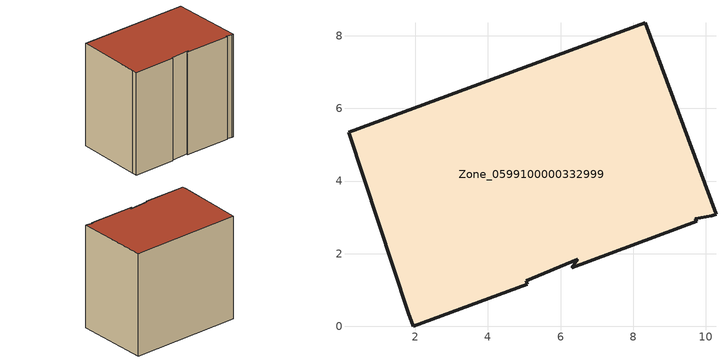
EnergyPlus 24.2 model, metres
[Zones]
Zone_0599100000332999
 floor ground (C_G): 0.17,5.34 8.33,8.36 10.28,3.09 10.15,3.04 9.71,2.97 9.74,2.89 6.31,1.62 6.47,1.85 5.05,1.25 5.08,1.17 1.95,0 1.81,0.37 z0.5
 wall outside (C_F): 10.28,3.09 8.33,8.36 0.17,5.34 1.81,0.37 1.95,0 5.08,1.17 5.05,1.25 6.47,1.85 6.31,1.62 9.74,2.89 9.71,2.97 10.15,3.04 10.28,3.09 z0.5:8.5
 roof outside (C_R): 8.33,8.36 0.17,5.34 1.81,0.37 1.95,0 5.08,1.17 5.05,1.25 6.47,1.85 6.31,1.62 9.74,2.89 9.71,2.97 10.15,3.04 10.28,3.09 z8.5
[BUILDING]
Pand.0599100000332999: North Axis=0; Terrain=City; Loads Convergence Tolerance Value=0.04; Temperature Convergence Tolerance Value=0.4; Solar Distribution=FullExterior; Maximum Number of Warmup Days=25; Minimum Number of Warmup Days=1
[Site:Location]
Rotterdam.The.Hague.AP_ZH_NLD Design_Conditions: Latitude=51.96; Longitude=4.45; Time Zone=1; Elevation=-4.5
[SITE:GROUNDTEMPERATURE:BUILDINGSURFACE]
18, 18, 18, 18, 18, 18, 18, 18, 18, 18, 18, 18
[MATERIAL] Thermal Absorptance=0.9; Solar Absorptance=0.7; Visible Absorptance=0.7
Name | Roughness | Thickness | Conductivity | Density | Specific Heat
G.TC.1975-1991 | MediumSmooth | 0.15 | 0.288461 | 540 | 1210
F.TC.1975-1991 | Rough | 0.3 | 0.230769 | 1920 | 840
R.TC.1975-1991 | MediumRough | 0.2 | 0.153846 | 1500 | 1000
[CONSTRUCTION]
C_G: G.TC.1975-1991
C_F: F.TC.1975-1991
C_R: R.TC.1975-1991
[ZONE]
Zone_0599100000332999: Type=1; Multiplier=1; Ceiling Height=Autocalculate; Volume=Autocalculate; Floor Area=autocalculate; Part of Total Floor Area=Yes
[ZONEINFILTRATION:DESIGNFLOWRATE]
Infil_Zone_0599100000332999: Zone or ZoneList or Space or SpaceList=Zone_0599100000332999; Schedule=AlwaysOn; Design Flow Rate Calculation Method=Flow/Area; Flow Rate per Floor Area=0.003; Constant Term Coefficient=1; Temperature Term Coefficient=0; Velocity Term Coefficient=0; Velocity Squared Term Coefficient=0
[HVACTEMPLATE:ZONE:IDEALLOADSAIRSYSTEM]
Zone_0599100000332999: Maximum Heating Supply Air Temperature=50; Minimum Cooling Supply Air Temperature=13; Maximum Heating Supply Air Humidity Ratio=0.0156; Minimum Cooling Supply Air Humidity Ratio=0.0077; Heating Limit=NoLimit; Cooling Limit=NoLimit; Dehumidification Control Type=ConstantSensibleHeatRatio; Cooling Sensible Heat Ratio=0.7; Dehumidification Setpoint=60; Humidification Control Type=None; Humidification Setpoint=30; Outdoor Air Method=None; Outdoor Air Flow Rate per Person=0.00944; Outdoor Air Flow Rate per Zone Floor Area=0; Outdoor Air Flow Rate per Zone=0; Demand Controlled Ventilation Type=None; Outdoor Air Economizer Type=NoEconomizer; Heat Recovery Type=None; Sensible Heat Recovery Effectiveness=0.7; Latent Heat Recovery Effectiveness=0.65
[ZONECONTROL:THERMOSTAT]
ThermostatControl_Zone_0599100000332999: Zone or ZoneList=Zone_0599100000332999; Control Type Schedule=DualSetpointControlType; Control 1=Thermostat_Zone_0599100000332999; Temperature Difference Between Cutout And Setpoint=0
[THERMOSTATSETPOINT:DUALSETPOINT]
Thermostat_Zone_0599100000332999: Heating Setpoint Temperature Schedule=HeatingSetpoint_Zone_0599100000332999; Cooling Setpoint Temperature Schedule=CoolingSetpoint_Zone_0599100000332999
[SCHEDULE:COMPACT]
HeatingSetpoint_Zone_0599100000332999: Through: 12/31, For: AllDays, Until: 24:00, 21
CoolingSetpoint_Zone_0599100000332999: Through: 12/31, For: AllDays, Until: 24:00, 24
DualSetpointControlType: Through: 12/31, For: AllDays, Until: 24:00, 4
AlwaysOn: Through: 12/31, For: AllDays, Until: 24:00, 1
